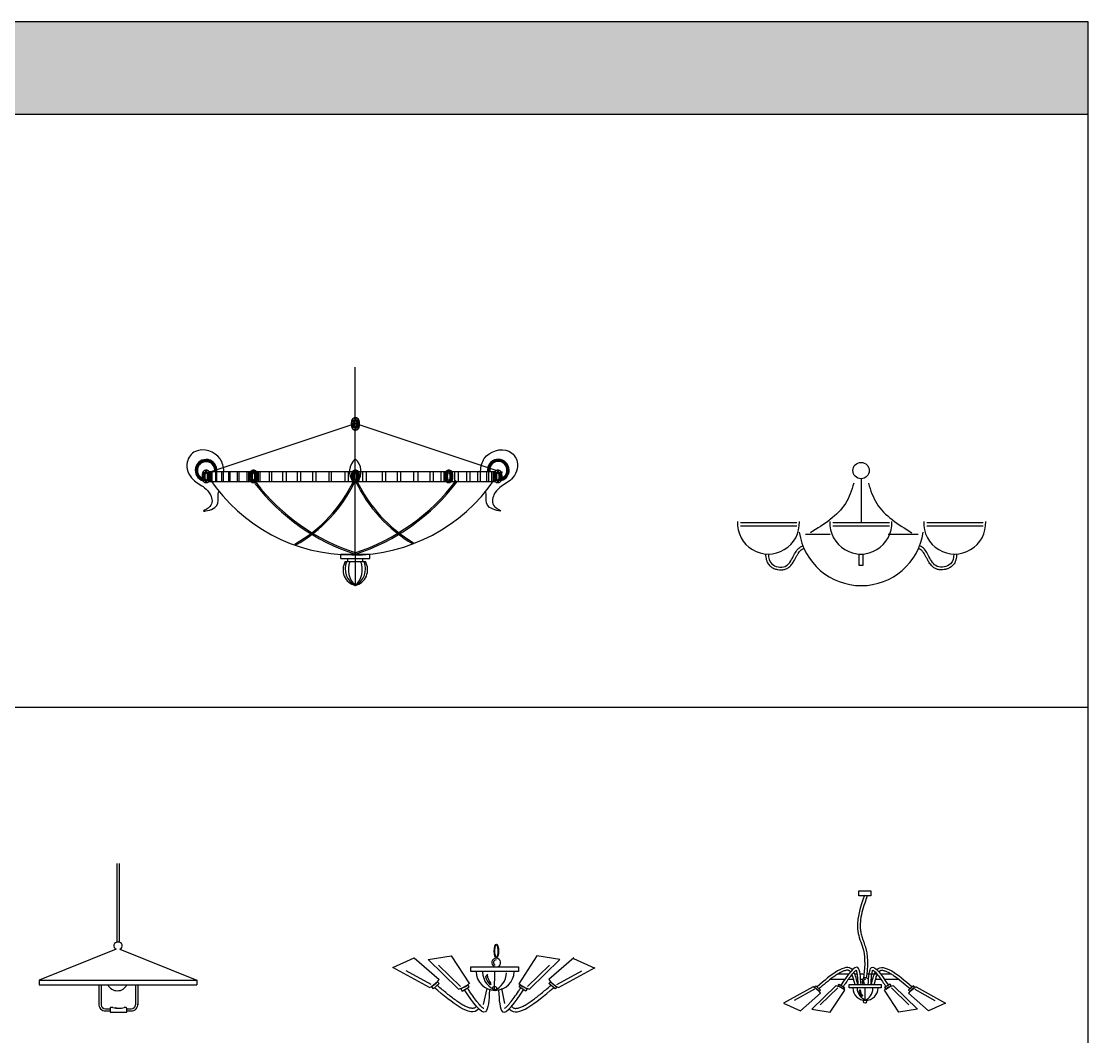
# Model space of a CAD drawing. Header units: millimetres. Extents: x 307 to 13667, y 28485 to 35234.
# Drawn here: x 9819 to 13667, y 31572 to 35234 of the extents above; entities that cross this region are included whole.
import ezdxf

# ---------------------------------------------------------------- set-up
doc = ezdxf.new("R2010")
doc.units = ezdxf.units.MM
doc.layers.add('www.cad-blocks.net', color=7, linetype='Continuous')

# ---------------------------------------------------------------- blocks, each defined once
blk = doc.blocks.new('A$C5BF2733F')
for p, q in [((607.8, 349), (607.8, 787.2)), ((81, 409.2), (607.8, 584.2)), ((1116.3, 415.3), (607.8, 584.2)), ((79.7, 411.3), (1112.2, 411.3)), ((86.9, 375.6), (86.9, 411.3)), ((91.2, 375.6), (91.2, 411.3)), ((104.4, 375.6), (104.4, 411.3)), ((108.5, 375.6), (108.5, 411.3)), ((126.5, 375.6), (126.5, 411.3)), ((131.7, 375.6), (131.7, 411.3)), ((151.4, 375.6), (151.4, 411.3)), ((156.6, 375.6), (156.6, 411.3)), ((183.2, 375.6), (183.2, 411.3)), ((188.6, 375.6), (188.6, 411.3)), ((217.6, 375.6), (217.6, 411.3)), ((223.1, 375.6), (223.1, 411.3)), ((258.7, 375.6), (258.7, 411.3)), ((264.4, 375.6), (264.4, 411.3)), ((297.7, 375.6), (297.7, 411.3)), ((306.8, 375.6), (306.8, 411.3)), ((345.9, 375.6), (345.9, 411.3)), ((358.9, 375.6), (358.9, 411.3)), ((399.3, 375.6), (399.3, 411.3)), ((411, 375.6), (411, 411.3)), ((454, 375.6), (454, 411.3)), ((467, 375.6), (467, 411.3)), ((513.9, 375.6), (513.9, 411.3)), ((521.8, 375.6), (521.8, 411.3)), ((571.3, 375.6), (571.3, 411.3)), ((583, 375.6), (583, 411.3)), ((607.8, 113.1), (607.8, 411.3)), ((635.1, 375.6), (635.1, 411.3)), ((648.1, 375.6), (648.1, 411.3)), ((705.4, 375.6), (705.4, 411.3)), ((718.4, 375.6), (718.4, 411.3)), ((760.1, 375.6), (760.1, 411.3)), ((771.9, 375.6), (771.9, 411.3)), ((818.8, 375.6), (818.8, 411.3)), ((834.4, 375.6), (834.4, 411.3)), ((877.4, 375.6), (877.4, 411.3)), ((890.4, 375.6), (890.4, 411.3)), ((917.7, 375.6), (917.7, 411.3)), ((928.2, 375.6), (928.2, 411.3)), ((967.2, 375.6), (967.2, 411.3)), ((980.3, 375.6), (980.3, 411.3)), ((1010.2, 375.6), (1010.2, 411.3)), ((1022, 375.6), (1022, 411.3)), ((1049.3, 375.6), (1049.3, 411.3)), ((1059.7, 375.6), (1059.7, 411.3)), ((1081.9, 375.6), (1081.9, 411.3)), ((1089.7, 375.6), (1089.7, 411.3)), ((1100.1, 375.6), (1100.1, 411.3)), ((1106.6, 375.6), (1106.6, 411.3)), ((1139.9, 407.4), (1133, 409.7)), ((79.7, 375.6), (1112.2, 375.6)), ((555.1, 113.1), (660.4, 113.1)), ((555.1, 97.1), (555.1, 113.1)), ((555.1, 97.1), (660.4, 97.1)), ((571.3, 86.4), (644.2, 86.4)), ((580.5, 86.4), (580.5, 97.1)), ((607.8, 113.1), (607.8, 0)), ((635.1, 86.4), (635.1, 97.1)), ((660.4, 97.1), (660.4, 113.1))]:
    blk.add_line(p, q)
for centre, radius, start, end in [((69.3, 415.6), 39.2, 352.0885, 254.2688), ((69.3, 415.6), 37.2, 352.0885, 251.8597), ((69.3, 415.6), 36.2, 352.0885, 250.7252), ((69.3, 415.6), 34.2, 352.0885, 248.5141), ((69.3, 415.6), 33.2, 352.0885, 247.4148), ((69.3, 415.6), 31.2, 352.0885, 245.1854), ((648.5, 411.1), 61.4, 131.5994, 217.8165), ((567, 411.1), 61.4, 322.1835, 48.4006), ((1123.7, 416.4), 39.2, 284.4629, 187.9115), ((1123.7, 416.4), 37.2, 286.6437, 187.9115), ((1123.7, 416.4), 36.2, 287.677, 187.9115), ((1123.7, 416.4), 34.2, 289.691, 187.9115), ((1123.7, 416.4), 33.2, 290.6919, 187.9115), ((1123.7, 416.4), 31.2, 292.7162, 187.9115), ((69.3, 415.6), 34.2, 293.6121, 297.1377), ((69.3, 415.6), 33.2, 294.7718, 297.1377), ((69.3, 415.6), 32.2, 295.9441, 297.1377), ((1123.7, 416.4), 35.2, 242.8623, 245.1173), ((1123.7, 416.4), 34.2, 242.8623, 243.9469), ((69.3, 415.6), 39.2, 287.6324, 297.1377), ((69.3, 415.6), 38.2, 288.9018, 297.1377), ((69.3, 415.6), 37.2, 290.1161, 297.1377), ((69.3, 415.6), 36.2, 291.2966, 297.1377), ((69.3, 415.6), 35.2, 292.457, 297.1377), ((597, 729.2), 619, 213.8703, 325.885), ((838.9, 825.7), 749.2, 217.6331, 252.0283), ((838.9, 825.7), 744.2, 217.6331, 252.0283), ((134.6, 600.2), 517.7, 299.4816, 334.5534), ((134.6, 600.2), 522.7, 299.4816, 334.5534), ((376.6, 825.7), 744.2, 287.9717, 323.0732), ((376.6, 825.7), 749.2, 287.9717, 323.0732), ((1080.9, 600.2), 522.7, 205.4466, 239.4608), ((1080.9, 600.2), 517.7, 205.4466, 239.4608), ((1123.7, 416.4), 39.2, 242.8623, 249.8692), ((1123.7, 416.4), 38.2, 242.8623, 248.6448), ((1123.7, 416.4), 37.2, 242.8623, 247.4543), ((1123.7, 416.4), 36.2, 242.8623, 246.2827), ((621.8, 56.8), 58.5, 149.586, 256.1167), ((638.9, 60.5), 68, 157.6124, 242.8002), ((661, 57.8), 78.6, 158.6542, 227.3372), ((576.7, 60.5), 68, 297.1998, 22.3876), ((554.5, 57.8), 78.6, 312.6628, 21.3458), ((593.7, 56.8), 58.5, 283.8833, 30.414)]:
    blk.add_arc(centre, radius, start, end)
for centre, major_axis, ratio in [((599.4, 585.2), (4.76, 0), 0.264664), ((599.4, 579.8), (4.76, 0), 0.264664), ((600, 591.2), (4.71, -0.67), 0.264664), ((601.6, 596), (4.08, -2.45), 0.264664), ((608.2, 583.2), (0, -13.4), 0.298592), ((608.1, 601), (0, -4.65), 0.333584), ((600.1, 574.8), (4.69, 0.78), 0.264664), ((601.1, 569.9), (4.47, 1.63), 0.264664), ((608.1, 564.4), (0, -4.65), 0.333584), ((61.1, 395.5), (4.76, 0), 0.264664), ((61.1, 390.1), (4.76, 0), 0.264664), ((61.7, 401.5), (4.71, -0.67), 0.264664), ((61.8, 385.1), (4.69, 0.78), 0.264664), ((63.3, 406.3), (4.08, -2.45), 0.264664), ((69.8, 393.5), (0, -13.4), 0.298592), ((69.8, 411.3), (0, -4.65), 0.333584), ((231.7, 395.5), (4.76, 0), 0.264664), ((231.7, 390.1), (4.76, 0), 0.264664), ((232.3, 401.5), (4.71, -0.67), 0.264664), ((232.4, 385.1), (4.69, 0.78), 0.264664), ((233.9, 406.3), (4.08, -2.45), 0.264664), ((240.4, 393.5), (0, -13.4), 0.298592), ((240.4, 411.3), (0, -4.65), 0.333584), ((599.4, 395.5), (4.76, 0), 0.264664), ((599.4, 390.1), (4.76, 0), 0.264664), ((600, 401.5), (4.71, -0.67), 0.264664), ((600.1, 385.1), (4.69, 0.78), 0.264664), ((601.6, 406.3), (4.08, -2.45), 0.264664), ((608.2, 393.5), (0, -13.4), 0.298592), ((608.1, 411.3), (0, -4.65), 0.333584), ((936.1, 395.5), (4.76, 0), 0.264664), ((936.1, 390.1), (4.76, 0), 0.264664), ((936.8, 401.5), (4.71, -0.67), 0.264664), ((936.8, 385.1), (4.69, 0.78), 0.264664), ((938.3, 406.3), (4.08, -2.45), 0.264664), ((944.9, 393.5), (0, -13.4), 0.298592), ((944.8, 411.3), (0, -4.65), 0.333584), ((1113.4, 395.5), (4.76, 0), 0.264664), ((1113.4, 390.1), (4.76, 0), 0.264664), ((1114, 401.5), (4.71, -0.67), 0.264664), ((1114, 385.1), (4.69, 0.78), 0.264664), ((1115.6, 406.3), (4.08, -2.45), 0.264664), ((1122.1, 393.5), (0, -13.4), 0.298592), ((1122.1, 411.3), (0, -4.65), 0.333584), ((62.8, 380.2), (4.47, 1.63), 0.264664), ((69.8, 374.7), (0, -4.65), 0.333584), ((233.4, 380.2), (4.47, 1.63), 0.264664), ((240.4, 374.7), (0, -4.65), 0.333584), ((601.1, 380.2), (4.47, 1.63), 0.264664), ((608.1, 374.7), (0, -4.65), 0.333584), ((937.9, 380.2), (4.47, 1.63), 0.264664), ((944.8, 374.7), (0, -4.65), 0.333584), ((1115.1, 380.2), (4.47, 1.63), 0.264664), ((1122.1, 374.7), (0, -4.65), 0.333584)]:
    blk.add_ellipse(centre, major_axis=major_axis, ratio=ratio)
at = {"extrusion": (0, 0, -1)}
for centre, major_axis in [((614.6, 596), (-4.08, -2.45)), ((616.2, 591.2), (-4.71, -0.67)), ((616.8, 585.2), (-4.76, 0)), ((616.8, 579.8), (-4.76, 0)), ((615.1, 569.9), (-4.47, 1.63)), ((616.1, 574.8), (-4.69, 0.78)), ((76.3, 406.3), (-4.08, -2.45)), ((77.8, 385.1), (-4.69, 0.78)), ((77.9, 401.5), (-4.71, -0.67)), ((78.5, 395.5), (-4.76, 0)), ((78.5, 390.1), (-4.76, 0)), ((246.9, 406.3), (-4.08, -2.45)), ((248.4, 385.1), (-4.69, 0.78)), ((248.5, 401.5), (-4.71, -0.67)), ((249.1, 395.5), (-4.76, 0)), ((249.1, 390.1), (-4.76, 0)), ((614.6, 406.3), (-4.08, -2.45)), ((616.1, 385.1), (-4.69, 0.78)), ((616.2, 401.5), (-4.71, -0.67)), ((616.8, 395.5), (-4.76, 0)), ((616.8, 390.1), (-4.76, 0)), ((951.4, 406.3), (-4.08, -2.45)), ((952.9, 401.5), (-4.71, -0.67)), ((952.9, 385.1), (-4.69, 0.78)), ((953.6, 395.5), (-4.76, 0)), ((953.6, 390.1), (-4.76, 0)), ((1128.6, 406.3), (-4.08, -2.45)), ((1130.1, 385.1), (-4.69, 0.78)), ((1130.2, 401.5), (-4.71, -0.67)), ((1130.8, 395.5), (-4.76, 0)), ((1130.8, 390.1), (-4.76, 0)), ((76.8, 380.2), (-4.47, 1.63)), ((247.4, 380.2), (-4.47, 1.63)), ((615.1, 380.2), (-4.47, 1.63)), ((951.8, 380.2), (-4.47, 1.63)), ((1129.1, 380.2), (-4.47, 1.63))]:
    blk.add_ellipse(centre, major_axis=major_axis, ratio=0.264664, dxfattribs=at)
for points, knots in [([(608.2, 559.8), (609.1, 559.8), (609.9, 559.9), (611.6, 560.3), (612.4, 560.6), (613.8, 561.3), (614.4, 561.6), (615.4, 562.4), (615.9, 562.8), (616.7, 563.6), (617.1, 564), (617.9, 565.1), (618.3, 565.7), (619, 566.9), (619.3, 567.5), (619.8, 568.7), (620, 569.2), (620.6, 571), (620.9, 572.1), (621.4, 574.4), (621.6, 575.6), (621.9, 578), (622, 579.3), (622.2, 583.1), (622.2, 585.6), (621.8, 589.5), (621.6, 590.8), (621.2, 593.3), (620.9, 594.6), (620.2, 596.6), (620, 597.3), (619.3, 598.9), (618.9, 599.7), (618, 601.1), (617.6, 601.7), (616.6, 602.9), (616, 603.5), (614.7, 604.5), (614.1, 604.9), (612.7, 605.6), (612, 605.9), (610.2, 606.4), (609.3, 606.6), (607.4, 606.6), (606.4, 606.5), (604.7, 606.1), (603.9, 605.8), (602.4, 605), (601.8, 604.6), (600.7, 603.8), (600.2, 603.4), (599.4, 602.5), (599.1, 602.1), (598.2, 600.9), (597.7, 600.2), (596.9, 598.7), (596.6, 598), (596.1, 596.6), (595.9, 595.9), (595.5, 594.5), (595.3, 593.8), (594.8, 591.5), (594.6, 589.9), (594.2, 586.7), (594.2, 585), (594.2, 581.7), (594.2, 580.1), (594.5, 576.8), (594.7, 575.2), (595.2, 572.7), (595.5, 571.7), (596, 569.9), (596.3, 569.1), (597, 567.6), (597.3, 566.9), (598, 565.6), (598.4, 565), (599.4, 563.9), (599.8, 563.3), (601, 562.3), (601.8, 561.7), (603.2, 560.9), (603.9, 560.6), (605.5, 560.1), (606.3, 559.9), (607.5, 559.8), (607.8, 559.8), (608.2, 559.8)], [0, 0, 0, 0, 0.071705, 0.071705, 0.14341, 0.14341, 0.215115, 0.215115, 0.286821, 0.286821, 0.358526, 0.358526, 0.477324, 0.477324, 0.596123, 0.596123, 0.714921, 0.714921, 0.946015, 0.946015, 1.177109, 1.177109, 1.408203, 1.408203, 1.875923, 1.875923, 2.125054, 2.125054, 2.374185, 2.374185, 2.534035, 2.534035, 2.693885, 2.693885, 2.801843, 2.801843, 2.909802, 2.909802, 2.98541, 2.98541, 3.061018, 3.061018, 3.136626, 3.136626, 3.212234, 3.212234, 3.287842, 3.287842, 3.36345, 3.36345, 3.439058, 3.439058, 3.514666, 3.514666, 3.659315, 3.659315, 3.803963, 3.803963, 3.948612, 3.948612, 4.093261, 4.093261, 4.396831, 4.396831, 4.700401, 4.700401, 5.003971, 5.003971, 5.30754, 5.30754, 5.507561, 5.507561, 5.674858, 5.674858, 5.811246, 5.811246, 5.925532, 5.925532, 6.021614, 6.021614, 6.117695, 6.117695, 6.186813, 6.186813, 6.255931, 6.255931, 6.283185, 6.283185, 6.283185, 6.283185]), ([(133.9, 412.1), (131.4, 428.2), (124.1, 475.9), (37.3, 504.9), (-10.6, 441.2), (13.6, 379), (61.6, 359), (88.8, 326.6), (97, 285.7), (40.3, 262.3), (113.2, 276.6), (113.2, 310), (112.5, 335.1), (116.5, 338.9), (116.5, 338.9)], [0, 0, 0, 0, 47.459809, 140.266315, 188.783748, 254.989577, 306.324759, 339.846493, 381.751883, 409.349994, 451.321505, 489.941616, 511.165292, 511.310432, 511.310432, 511.310432, 511.310432]), ([(1059.1, 412.9), (1061.6, 429), (1068.9, 476.6), (1155.7, 505.7), (1203.6, 442), (1179.5, 379.8), (1131.4, 359.8), (1104.2, 327.4), (1096.1, 286.5), (1152.7, 263.1), (1079.9, 277.3), (1079.8, 310.7), (1080.5, 335.8), (1076.5, 339.7), (1076.5, 339.7)], [0, 0, 0, 0, 47.459809, 140.266315, 188.783748, 254.989577, 306.324759, 339.846493, 381.751883, 409.349994, 451.321505, 489.941616, 511.165292, 511.310432, 511.310432, 511.310432, 511.310432]), ([(69.8, 370.1), (70.7, 370.1), (71.6, 370.2), (73.3, 370.6), (74.1, 370.9), (75.5, 371.6), (76.1, 371.9), (77.1, 372.7), (77.6, 373.1), (78.4, 373.9), (78.7, 374.3), (79.6, 375.4), (80, 376), (80.7, 377.2), (81, 377.8), (81.5, 379), (81.7, 379.5), (82.3, 381.3), (82.6, 382.4), (83.1, 384.7), (83.3, 385.9), (83.6, 388.3), (83.7, 389.6), (83.9, 393.4), (83.8, 395.9), (83.5, 399.8), (83.3, 401.1), (82.8, 403.6), (82.5, 404.9), (81.9, 406.9), (81.6, 407.6), (81, 409.2), (80.6, 410), (79.7, 411.4), (79.3, 412), (78.3, 413.2), (77.7, 413.8), (76.4, 414.8), (75.8, 415.2), (74.4, 415.9), (73.6, 416.2), (71.9, 416.7), (71, 416.9), (69.1, 416.9), (68.1, 416.8), (66.4, 416.4), (65.6, 416.1), (64.1, 415.3), (63.5, 414.9), (62.4, 414.1), (61.9, 413.7), (61.1, 412.8), (60.7, 412.4), (59.8, 411.2), (59.4, 410.5), (58.6, 409), (58.3, 408.3), (57.8, 406.9), (57.5, 406.2), (57.1, 404.8), (57, 404.1), (56.5, 401.8), (56.2, 400.2), (55.9, 397), (55.8, 395.3), (55.8, 392), (55.9, 390.4), (56.2, 387.1), (56.4, 385.5), (56.9, 383), (57.2, 382), (57.7, 380.2), (58, 379.4), (58.6, 377.9), (59, 377.2), (59.7, 375.9), (60.1, 375.3), (61, 374.2), (61.5, 373.6), (62.7, 372.6), (63.4, 372), (64.9, 371.2), (65.6, 370.9), (67.1, 370.4), (68, 370.2), (69.2, 370.1), (69.5, 370.1), (69.8, 370.1)], [0, 0, 0, 0, 0.071705, 0.071705, 0.14341, 0.14341, 0.215115, 0.215115, 0.286821, 0.286821, 0.358526, 0.358526, 0.477324, 0.477324, 0.596123, 0.596123, 0.714921, 0.714921, 0.946015, 0.946015, 1.177109, 1.177109, 1.408203, 1.408203, 1.875923, 1.875923, 2.125054, 2.125054, 2.374185, 2.374185, 2.534035, 2.534035, 2.693885, 2.693885, 2.801843, 2.801843, 2.909802, 2.909802, 2.98541, 2.98541, 3.061018, 3.061018, 3.136626, 3.136626, 3.212234, 3.212234, 3.287842, 3.287842, 3.36345, 3.36345, 3.439058, 3.439058, 3.514666, 3.514666, 3.659315, 3.659315, 3.803963, 3.803963, 3.948612, 3.948612, 4.093261, 4.093261, 4.396831, 4.396831, 4.700401, 4.700401, 5.003971, 5.003971, 5.30754, 5.30754, 5.507561, 5.507561, 5.674858, 5.674858, 5.811246, 5.811246, 5.925532, 5.925532, 6.021614, 6.021614, 6.117695, 6.117695, 6.186813, 6.186813, 6.255931, 6.255931, 6.283185, 6.283185, 6.283185, 6.283185]), ([(240.4, 370.1), (241.3, 370.1), (242.2, 370.2), (243.9, 370.6), (244.6, 370.9), (246, 371.6), (246.6, 371.9), (247.7, 372.7), (248.2, 373.1), (249, 373.9), (249.3, 374.3), (250.2, 375.4), (250.6, 376), (251.3, 377.2), (251.6, 377.8), (252.1, 379), (252.3, 379.5), (252.9, 381.3), (253.2, 382.4), (253.7, 384.7), (253.9, 385.9), (254.2, 388.3), (254.3, 389.6), (254.5, 393.4), (254.4, 395.9), (254.1, 399.8), (253.9, 401.1), (253.4, 403.6), (253.1, 404.9), (252.5, 406.9), (252.2, 407.6), (251.5, 409.2), (251.2, 410), (250.3, 411.4), (249.9, 412), (248.9, 413.2), (248.3, 413.8), (247, 414.8), (246.4, 415.2), (245, 415.9), (244.2, 416.2), (242.5, 416.7), (241.5, 416.9), (239.7, 416.9), (238.7, 416.8), (236.9, 416.4), (236.1, 416.1), (234.7, 415.3), (234.1, 414.9), (233, 414.1), (232.5, 413.7), (231.7, 412.8), (231.3, 412.4), (230.4, 411.2), (230, 410.5), (229.2, 409), (228.9, 408.3), (228.3, 406.9), (228.1, 406.2), (227.7, 404.8), (227.5, 404.1), (227.1, 401.8), (226.8, 400.2), (226.5, 397), (226.4, 395.3), (226.4, 392), (226.5, 390.4), (226.8, 387.1), (227, 385.5), (227.5, 383), (227.8, 382), (228.3, 380.2), (228.6, 379.4), (229.2, 377.9), (229.6, 377.2), (230.3, 375.9), (230.7, 375.3), (231.6, 374.2), (232.1, 373.6), (233.3, 372.6), (234, 372), (235.5, 371.2), (236.2, 370.9), (237.7, 370.4), (238.5, 370.2), (239.7, 370.1), (240.1, 370.1), (240.4, 370.1)], [0, 0, 0, 0, 0.071705, 0.071705, 0.14341, 0.14341, 0.215115, 0.215115, 0.286821, 0.286821, 0.358526, 0.358526, 0.477324, 0.477324, 0.596123, 0.596123, 0.714921, 0.714921, 0.946015, 0.946015, 1.177109, 1.177109, 1.408203, 1.408203, 1.875923, 1.875923, 2.125054, 2.125054, 2.374185, 2.374185, 2.534035, 2.534035, 2.693885, 2.693885, 2.801843, 2.801843, 2.909802, 2.909802, 2.98541, 2.98541, 3.061018, 3.061018, 3.136626, 3.136626, 3.212234, 3.212234, 3.287842, 3.287842, 3.36345, 3.36345, 3.439058, 3.439058, 3.514666, 3.514666, 3.659315, 3.659315, 3.803963, 3.803963, 3.948612, 3.948612, 4.093261, 4.093261, 4.396831, 4.396831, 4.700401, 4.700401, 5.003971, 5.003971, 5.30754, 5.30754, 5.507561, 5.507561, 5.674858, 5.674858, 5.811246, 5.811246, 5.925532, 5.925532, 6.021614, 6.021614, 6.117695, 6.117695, 6.186813, 6.186813, 6.255931, 6.255931, 6.283185, 6.283185, 6.283185, 6.283185]), ([(608.2, 370.1), (609.1, 370.1), (609.9, 370.2), (611.6, 370.6), (612.4, 370.9), (613.8, 371.6), (614.4, 371.9), (615.4, 372.7), (615.9, 373.1), (616.7, 373.9), (617.1, 374.3), (617.9, 375.4), (618.3, 376), (619, 377.2), (619.3, 377.8), (619.8, 379), (620, 379.5), (620.6, 381.3), (620.9, 382.4), (621.4, 384.7), (621.6, 385.9), (621.9, 388.3), (622, 389.6), (622.2, 393.4), (622.2, 395.9), (621.8, 399.8), (621.6, 401.1), (621.2, 403.6), (620.9, 404.9), (620.2, 406.9), (620, 407.6), (619.3, 409.2), (618.9, 410), (618, 411.4), (617.6, 412), (616.6, 413.2), (616, 413.8), (614.7, 414.8), (614.1, 415.2), (612.7, 415.9), (612, 416.2), (610.2, 416.7), (609.3, 416.9), (607.4, 416.9), (606.4, 416.8), (604.7, 416.4), (603.9, 416.1), (602.4, 415.3), (601.8, 414.9), (600.7, 414.1), (600.2, 413.7), (599.4, 412.8), (599.1, 412.4), (598.2, 411.2), (597.7, 410.5), (596.9, 409), (596.6, 408.3), (596.1, 406.9), (595.9, 406.2), (595.5, 404.8), (595.3, 404.1), (594.8, 401.8), (594.6, 400.2), (594.2, 397), (594.2, 395.3), (594.2, 392), (594.2, 390.4), (594.5, 387.1), (594.7, 385.5), (595.2, 383), (595.5, 382), (596, 380.2), (596.3, 379.4), (597, 377.9), (597.3, 377.2), (598, 375.9), (598.4, 375.3), (599.4, 374.2), (599.8, 373.6), (601, 372.6), (601.8, 372), (603.2, 371.2), (603.9, 370.9), (605.5, 370.4), (606.3, 370.2), (607.5, 370.1), (607.8, 370.1), (608.2, 370.1)], [0, 0, 0, 0, 0.071705, 0.071705, 0.14341, 0.14341, 0.215115, 0.215115, 0.286821, 0.286821, 0.358526, 0.358526, 0.477324, 0.477324, 0.596123, 0.596123, 0.714921, 0.714921, 0.946015, 0.946015, 1.177109, 1.177109, 1.408203, 1.408203, 1.875923, 1.875923, 2.125054, 2.125054, 2.374185, 2.374185, 2.534035, 2.534035, 2.693885, 2.693885, 2.801843, 2.801843, 2.909802, 2.909802, 2.98541, 2.98541, 3.061018, 3.061018, 3.136626, 3.136626, 3.212234, 3.212234, 3.287842, 3.287842, 3.36345, 3.36345, 3.439058, 3.439058, 3.514666, 3.514666, 3.659315, 3.659315, 3.803963, 3.803963, 3.948612, 3.948612, 4.093261, 4.093261, 4.396831, 4.396831, 4.700401, 4.700401, 5.003971, 5.003971, 5.30754, 5.30754, 5.507561, 5.507561, 5.674858, 5.674858, 5.811246, 5.811246, 5.925532, 5.925532, 6.021614, 6.021614, 6.117695, 6.117695, 6.186813, 6.186813, 6.255931, 6.255931, 6.283185, 6.283185, 6.283185, 6.283185]), ([(944.9, 370.1), (945.8, 370.1), (946.7, 370.2), (948.3, 370.6), (949.1, 370.9), (950.5, 371.6), (951.1, 371.9), (952.2, 372.7), (952.6, 373.1), (953.4, 373.9), (953.8, 374.3), (954.6, 375.4), (955, 376), (955.7, 377.2), (956, 377.8), (956.5, 379), (956.8, 379.5), (957.3, 381.3), (957.6, 382.4), (958.1, 384.7), (958.3, 385.9), (958.6, 388.3), (958.8, 389.6), (958.9, 393.4), (958.9, 395.9), (958.5, 399.8), (958.3, 401.1), (957.9, 403.6), (957.6, 404.9), (957, 406.9), (956.7, 407.6), (956, 409.2), (955.6, 410), (954.8, 411.4), (954.4, 412), (953.4, 413.2), (952.8, 413.8), (951.5, 414.8), (950.9, 415.2), (949.5, 415.9), (948.7, 416.2), (946.9, 416.7), (946, 416.9), (944.1, 416.9), (943.2, 416.8), (941.4, 416.4), (940.6, 416.1), (939.2, 415.3), (938.5, 414.9), (937.4, 414.1), (937, 413.7), (936.1, 412.8), (935.8, 412.4), (934.9, 411.2), (934.4, 410.5), (933.7, 409), (933.4, 408.3), (932.8, 406.9), (932.6, 406.2), (932.2, 404.8), (932, 404.1), (931.5, 401.8), (931.3, 400.2), (931, 397), (930.9, 395.3), (930.9, 392), (930.9, 390.4), (931.2, 387.1), (931.5, 385.5), (932, 383), (932.2, 382), (932.8, 380.2), (933.1, 379.4), (933.7, 377.9), (934, 377.2), (934.8, 375.9), (935.2, 375.3), (936.1, 374.2), (936.6, 373.6), (937.8, 372.6), (938.5, 372), (940, 371.2), (940.7, 370.9), (942.2, 370.4), (943, 370.2), (944.2, 370.1), (944.5, 370.1), (944.9, 370.1)], [0, 0, 0, 0, 0.071705, 0.071705, 0.14341, 0.14341, 0.215115, 0.215115, 0.286821, 0.286821, 0.358526, 0.358526, 0.477324, 0.477324, 0.596123, 0.596123, 0.714921, 0.714921, 0.946015, 0.946015, 1.177109, 1.177109, 1.408203, 1.408203, 1.875923, 1.875923, 2.125054, 2.125054, 2.374185, 2.374185, 2.534035, 2.534035, 2.693885, 2.693885, 2.801843, 2.801843, 2.909802, 2.909802, 2.98541, 2.98541, 3.061018, 3.061018, 3.136626, 3.136626, 3.212234, 3.212234, 3.287842, 3.287842, 3.36345, 3.36345, 3.439058, 3.439058, 3.514666, 3.514666, 3.659315, 3.659315, 3.803963, 3.803963, 3.948612, 3.948612, 4.093261, 4.093261, 4.396831, 4.396831, 4.700401, 4.700401, 5.003971, 5.003971, 5.30754, 5.30754, 5.507561, 5.507561, 5.674858, 5.674858, 5.811246, 5.811246, 5.925532, 5.925532, 6.021614, 6.021614, 6.117695, 6.117695, 6.186813, 6.186813, 6.255931, 6.255931, 6.283185, 6.283185, 6.283185, 6.283185]), ([(1122.1, 370.1), (1123, 370.1), (1123.9, 370.2), (1125.6, 370.6), (1126.3, 370.9), (1127.7, 371.6), (1128.3, 371.9), (1129.4, 372.7), (1129.9, 373.1), (1130.7, 373.9), (1131, 374.3), (1131.8, 375.4), (1132.3, 376), (1133, 377.2), (1133.2, 377.8), (1133.8, 379), (1134, 379.5), (1134.6, 381.3), (1134.9, 382.4), (1135.4, 384.7), (1135.6, 385.9), (1135.9, 388.3), (1136, 389.6), (1136.2, 393.4), (1136.1, 395.9), (1135.7, 399.8), (1135.6, 401.1), (1135.1, 403.6), (1134.8, 404.9), (1134.2, 406.9), (1133.9, 407.6), (1133.2, 409.2), (1132.8, 410), (1132, 411.4), (1131.6, 412), (1130.6, 413.2), (1130, 413.8), (1128.7, 414.8), (1128.1, 415.2), (1126.7, 415.9), (1125.9, 416.2), (1124.2, 416.7), (1123.2, 416.9), (1121.3, 416.9), (1120.4, 416.8), (1118.6, 416.4), (1117.8, 416.1), (1116.4, 415.3), (1115.7, 414.9), (1114.6, 414.1), (1114.2, 413.7), (1113.4, 412.8), (1113, 412.4), (1112.1, 411.2), (1111.7, 410.5), (1110.9, 409), (1110.6, 408.3), (1110, 406.9), (1109.8, 406.2), (1109.4, 404.8), (1109.2, 404.1), (1108.7, 401.8), (1108.5, 400.2), (1108.2, 397), (1108.1, 395.3), (1108.1, 392), (1108.2, 390.4), (1108.5, 387.1), (1108.7, 385.5), (1109.2, 383), (1109.4, 382), (1110, 380.2), (1110.3, 379.4), (1110.9, 377.9), (1111.2, 377.2), (1112, 375.9), (1112.4, 375.3), (1113.3, 374.2), (1113.8, 373.6), (1115, 372.6), (1115.7, 372), (1117.2, 371.2), (1117.9, 370.9), (1119.4, 370.4), (1120.2, 370.2), (1121.4, 370.1), (1121.8, 370.1), (1122.1, 370.1)], [0, 0, 0, 0, 0.071705, 0.071705, 0.14341, 0.14341, 0.215115, 0.215115, 0.286821, 0.286821, 0.358526, 0.358526, 0.477324, 0.477324, 0.596123, 0.596123, 0.714921, 0.714921, 0.946015, 0.946015, 1.177109, 1.177109, 1.408203, 1.408203, 1.875923, 1.875923, 2.125054, 2.125054, 2.374185, 2.374185, 2.534035, 2.534035, 2.693885, 2.693885, 2.801843, 2.801843, 2.909802, 2.909802, 2.98541, 2.98541, 3.061018, 3.061018, 3.136626, 3.136626, 3.212234, 3.212234, 3.287842, 3.287842, 3.36345, 3.36345, 3.439058, 3.439058, 3.514666, 3.514666, 3.659315, 3.659315, 3.803963, 3.803963, 3.948612, 3.948612, 4.093261, 4.093261, 4.396831, 4.396831, 4.700401, 4.700401, 5.003971, 5.003971, 5.30754, 5.30754, 5.507561, 5.507561, 5.674858, 5.674858, 5.811246, 5.811246, 5.925532, 5.925532, 6.021614, 6.021614, 6.117695, 6.117695, 6.186813, 6.186813, 6.255931, 6.255931, 6.283185, 6.283185, 6.283185, 6.283185])]:
    blk.add_open_spline(points, degree=3, knots=knots)
blk = doc.blocks.new('A$C43187A41')
for p, q in [((446.4, 385.3), (446.4, 227)), ((11, 227), (214.8, 227)), ((11, 215), (214.8, 215)), ((344.5, 227), (548.3, 227)), ((344.5, 215), (548.3, 215)), ((683.2, 227), (887, 227)), ((683.2, 215), (887, 215)), ((245.2, 185.4), (334.5, 185.4)), ((543.6, 185.4), (652.7, 185.4)), ((439.2, 72.3), (439.2, 113.7)), ((439.2, 113.7), (452.1, 113.7)), ((452.1, 113.7), (452.1, 72.3)), ((452.1, 72.3), (439.2, 72.3))]:
    blk.add_line(p, q)
blk.add_circle((446.4, 414.8), 29.5)
for centre, radius, start, end in [((111.9, 225.7), 112, 177.4395, 2.5605), ((447, 225.9), 226.2, 188.4155, 351.5845), ((445.4, 225.7), 112, 177.4395, 2.5605), ((784.1, 225.7), 112, 177.4395, 2.5605)]:
    blk.add_arc(centre, radius, start, end)
for points, knots in [([(420.1, 368.7), (412.4, 342.9), (385, 265.7), (312.6, 220.8), (263.6, 190.4)], [24.11571, 24.11571, 24.11571, 24.11571, 103.13501, 267.971683, 267.971683, 267.971683, 267.971683]), ([(472.7, 368.7), (480.5, 342.9), (507.8, 265.7), (580.3, 220.8), (629.3, 190.4)], [24.11571, 24.11571, 24.11571, 24.11571, 103.13501, 267.971683, 267.971683, 267.971683, 267.971683]), ([(101.7, 114.1), (101.8, 112.1), (101.9, 110.1), (102.3, 104.4), (102.7, 100.7), (104.2, 93.4), (105.3, 89.8), (107.8, 83.7), (109.1, 81.2), (112.2, 76.4), (114, 74.1), (117, 71.1), (117.9, 70.3), (119.8, 68.7), (120.8, 67.9), (123.8, 65.7), (125.9, 64.4), (130.4, 62.1), (132.7, 61.1), (138.8, 58.9), (142.6, 57.9), (150.5, 56.6), (154.5, 56.3), (162.4, 56.5), (166.4, 57), (172, 58.5), (173.8, 59.1), (177.4, 60.6), (179.3, 61.5), (182.7, 63.5), (184.4, 64.7), (188.3, 67.7), (190.5, 69.8), (194.4, 74.1), (196.2, 76.4), (199.6, 81), (201.1, 83.4), (204.7, 89.3), (206.6, 92.9), (210.3, 99.7), (212, 103.1), (215.5, 109.5), (217.2, 112.5), (220.8, 118.1), (222.6, 120.7), (225.9, 124.6), (227.3, 126.1), (229.6, 128), (230.3, 128.6), (231.4, 129.4), (231.8, 129.7), (232.6, 130.2), (233, 130.5), (234.3, 131.3), (235.2, 131.8), (237.4, 132.9), (238.8, 133.5), (240.2, 134.1)], [20.497581, 20.497581, 20.497581, 20.497581, 25.663362, 25.663362, 35.293452, 35.293452, 44.923542, 44.923542, 51.988453, 51.988453, 59.053364, 59.053364, 62.007318, 62.007318, 64.961273, 64.961273, 70.869183, 70.869183, 76.777092, 76.777092, 86.045856, 86.045856, 95.314619, 95.314619, 104.583383, 104.583383, 108.90401, 108.90401, 113.710069, 113.710069, 118.516129, 118.516129, 125.930992, 125.930992, 133.345855, 133.345855, 140.760718, 140.760718, 151.456018, 151.456018, 162.151319, 162.151319, 172.846619, 172.846619, 183.54192, 183.54192, 191.728039, 191.728039, 195.401917, 195.401917, 197.396022, 197.396022, 199.390128, 199.390128, 203.378338, 203.378338, 208.743484, 208.743484, 208.743484, 208.743484]), ([(111.7, 113.7), (112.2, 99.4), (118.3, 70.9), (177.7, 59), (200.7, 103.3), (217, 133.8), (232.4, 141.7), (236.4, 143.3)], [21.158685, 21.158685, 21.158685, 21.158685, 60.578638, 108.994101, 155.414197, 195.83036, 208.667984, 208.667984, 208.667984, 208.667984]), ([(791.1, 114.1), (791.1, 112.1), (791, 110.1), (790.6, 104.4), (790.1, 100.7), (788.6, 93.4), (787.6, 89.8), (785, 83.7), (783.8, 81.2), (780.7, 76.4), (778.8, 74.1), (775.9, 71.1), (775, 70.3), (773.1, 68.7), (772.1, 67.9), (769.1, 65.7), (766.9, 64.4), (762.5, 62.1), (760.2, 61.1), (754.1, 58.9), (750.2, 57.9), (742.4, 56.6), (738.4, 56.3), (730.4, 56.5), (726.5, 57), (720.8, 58.5), (719.1, 59.1), (715.4, 60.6), (713.6, 61.5), (710.1, 63.5), (708.5, 64.7), (704.5, 67.7), (702.4, 69.8), (698.4, 74.1), (696.6, 76.4), (693.3, 81), (691.7, 83.4), (688.2, 89.3), (686.3, 92.9), (682.6, 99.7), (680.8, 103.1), (677.4, 109.5), (675.6, 112.5), (672.1, 118.1), (670.3, 120.7), (667, 124.6), (665.5, 126.1), (663.3, 128), (662.6, 128.6), (661.5, 129.4), (661.1, 129.7), (660.3, 130.2), (659.9, 130.5), (658.6, 131.3), (657.7, 131.8), (655.7, 132.8), (654.7, 133.2), (653.6, 133.7)], [20.497581, 20.497581, 20.497581, 20.497581, 25.663362, 25.663362, 35.293452, 35.293452, 44.923542, 44.923542, 51.988453, 51.988453, 59.053364, 59.053364, 62.007318, 62.007318, 64.961273, 64.961273, 70.869183, 70.869183, 76.777092, 76.777092, 86.045856, 86.045856, 95.314619, 95.314619, 104.583383, 104.583383, 108.90401, 108.90401, 113.710069, 113.710069, 118.516129, 118.516129, 125.930992, 125.930992, 133.345855, 133.345855, 140.760718, 140.760718, 151.456018, 151.456018, 162.151319, 162.151319, 172.846619, 172.846619, 183.54192, 183.54192, 191.728039, 191.728039, 195.401917, 195.401917, 197.396022, 197.396022, 199.390128, 199.390128, 203.378338, 203.378338, 207.484432, 207.484432, 207.484432, 207.484432]), ([(781.1, 113.7), (780.7, 99.4), (774.6, 70.9), (715.2, 59), (692.1, 103.3), (676, 133.5), (661.1, 141.4), (657.5, 142.9)], [21.158685, 21.158685, 21.158685, 21.158685, 60.578638, 108.994101, 155.414197, 195.83036, 207.559524, 207.559524, 207.559524, 207.559524])]:
    blk.add_open_spline(points, degree=3, knots=knots)
blk = doc.blocks.new('A$C05F45C34')
for p, q in [((281.4, 251.7), (281.4, 536.6)), ((289.3, 251.7), (289.3, 536.6)), ((278, 227.9), (0, 115.4)), ((291.3, 227.9), (569.3, 115.4)), ((0, 115.4), (0, 98.9)), ((0, 115.4), (569.3, 115.4)), ((569.3, 115.4), (569.3, 98.9)), ((0, 98.9), (569.3, 98.9)), ((215.5, 98.8), (215.5, 26.6)), ((223.7, 98.8), (223.7, 26.6)), ((347.8, 98.8), (347.8, 26.6)), ((355.9, 98.8), (355.9, 26.6)), ((239.2, 12.8), (255.7, 12.8)), ((239.2, 4.6), (255.7, 4.6)), ((255.7, 13.1), (255.7, 0)), ((265.9, 16.7), (259.5, 16.7)), ((272.7, 15.4), (275.7, 16.7)), ((275.7, 16.7), (282.1, 14.5)), ((313.5, 16.7), (307, 16.7)), ((315.8, 0), (315.8, 13.1)), ((315.8, 12.8), (332, 12.8)), ((315.8, 4.6), (332.3, 4.6)), ((255.7, 0), (315.8, 0))]:
    blk.add_line(p, q)
for centre, radius, start, end in [((282.2, 240), 12.7, 79.1318, 250.9999), ((287, 240), 12.7, 289.0001, 100.8682), ((282.3, 115.8), 38.4, 206.4788, 333.5212), ((239.2, 28.3), 23.7, 175.8018, 270), ((239.2, 28.3), 15.6, 186.3984, 270), ((258.7, 13.7), 3.07, 76.4652, 192.273), ((286.4, 106.1), 91.7, 257.0402, 282.9598), ((312.7, 13.7), 3.07, 347.727, 103.5348), ((332.3, 28.3), 23.7, 270, 4.1982), ((332.3, 28.3), 15.6, 270, 353.6016)]:
    blk.add_arc(centre, radius, start, end)
blk = doc.blocks.new('A$C4B8B7BAF')
for p, q in [((0, 161.9), (76.6, 196.7)), ((76.6, 196.7), (166.6, 117.6)), ((126.9, 189.7), (210, 203)), ((210, 203), (276, 102.9)), ((519.7, 203), (453.8, 102.9)), ((602.8, 189.7), (519.7, 203)), ((653.1, 196.7), (563.1, 117.6)), ((132.4, 88.8), (0, 161.9)), ((235.4, 84.2), (126.9, 189.7)), ((244.1, 93.1), (165.1, 170.1)), ((281.5, 146.6), (281.5, 163.8)), ((281.5, 163.8), (453.2, 163.8)), ((453.2, 163.8), (453.2, 146.6)), ((485.7, 93.1), (564.7, 170.1)), ((494.4, 84.2), (602.8, 189.7)), ((597.3, 88.8), (729.7, 161.9)), ((729.7, 157.2), (653.1, 192)), ((138.5, 99.7), (47.6, 149.9)), ((453.2, 146.6), (281.5, 146.6)), ((340.9, 137.1), (334.5, 127.7)), ((366.8, 78.9), (367.5, 146.6)), ((591.3, 99.7), (682.1, 149.9)), ((160.7, 109.9), (138.8, 91.1)), ((138.8, 91.1), (144.7, 84.3)), ((144.7, 84.3), (166.5, 103.1)), ((166.5, 103.1), (160.7, 109.9)), ((269.9, 99.3), (245.5, 84.1)), ((245.5, 84.1), (250.2, 76.4)), ((250.2, 76.4), (274.7, 91.6)), ((274.7, 91.6), (269.9, 99.3)), ((326.8, 27.6), (340.5, 85.8)), ((353.5, 102.5), (351.1, 99.3)), ((392, 85.8), (402.2, 31)), ((455.1, 91.6), (459.8, 99.3)), ((479.5, 76.4), (455.1, 91.6)), ((459.8, 99.3), (484.3, 84.1)), ((484.3, 84.1), (479.5, 76.4)), ((563.2, 103.1), (569.1, 109.9)), ((585.1, 84.3), (563.2, 103.1)), ((569.1, 109.9), (590.9, 91.1)), ((590.9, 91.1), (585.1, 84.3))]:
    blk.add_line(p, q)
blk.add_circle((366.7, 86.5), 7.19)
for centre, radius, start, end in [((372.7, 178.8), 16, 290.413, 244.1263), ((372.7, 178.8), 9.74, 91.7891, 244.1263), ((96.3, 166.5), 85.7, 294.9455, 325.189), ((368.8, 147.6), 68.8, 180.8214, 359.1786), ((392.6, 145.5), 68.8, 180.8214, 254.8248), ((388.2, 140.8), 55.7, 192.0215, 228.1749), ((402.1, 142.4), 62.4, 186.3015, 218.7876), ((340.7, 143.3), 68.8, 290.6541, 359.1786), ((633.5, 166.5), 85.7, 214.811, 245.0545), ((219.6, 168), 85.7, 280.4619, 310.7054), ((510.1, 168), 85.7, 229.2946, 259.5381)]:
    blk.add_arc(centre, radius, start, end)
blk.add_ellipse((373.3, 220.4), major_axis=(0, -25.6), ratio=0.305563)
for points, knots in [([(373.4, 197.1), (373.4, 197.1), (373.4, 197.1), (373.5, 197.2), (373.6, 197.2), (373.8, 197.4), (374, 197.5), (374.3, 197.9), (374.5, 198.2), (375.2, 199.2), (375.6, 200.1), (376.5, 202.3), (376.9, 203.7), (377.6, 206.6), (377.9, 208.3), (378.6, 212.9), (378.8, 216), (378.9, 222.4), (378.7, 225.6), (378.1, 231.6), (377.6, 234.3), (376.6, 238.1), (376.1, 239.3), (375.3, 241.2), (374.9, 241.9), (374.3, 242.8), (374.1, 243.1), (373.7, 243.4), (373.6, 243.5), (373.4, 243.6), (373.3, 243.6), (373.3, 243.6), (373.3, 243.6), (373.2, 243.6), (373.2, 243.6), (372.9, 243.4), (372.8, 243.2), (372.4, 242.8), (372.2, 242.6), (371.5, 241.6), (371.1, 240.6), (370.2, 238.4), (369.8, 237.1), (369.1, 234.2), (368.8, 232.5), (368.2, 228), (367.9, 224.8), (367.8, 218.5), (368, 215.3), (368.6, 209.3), (369.1, 206.5), (370.1, 202.7), (370.5, 201.5), (371.4, 199.6), (371.7, 198.9), (372.4, 197.9), (372.6, 197.7), (373, 197.3), (373.1, 197.2), (373.3, 197.1), (373.3, 197.1), (373.4, 197.1), (373.4, 197.1), (373.4, 197.1)], [0, 0, 0, 0, 0.110137, 0.110137, 0.220275, 0.220275, 0.330412, 0.330412, 0.44055, 0.44055, 0.673589, 0.673589, 0.906629, 0.906629, 1.139668, 1.139668, 1.523601, 1.523601, 1.907534, 1.907534, 2.291468, 2.291468, 2.531111, 2.531111, 2.722939, 2.722939, 2.871816, 2.871816, 2.990211, 2.990211, 3.108606, 3.108606, 3.227001, 3.227001, 3.345396, 3.345396, 3.463791, 3.463791, 3.582186, 3.582186, 3.813732, 3.813732, 4.045277, 4.045277, 4.276822, 4.276822, 4.660371, 4.660371, 5.043919, 5.043919, 5.427467, 5.427467, 5.668986, 5.668986, 5.861563, 5.861563, 6.011088, 6.011088, 6.129896, 6.129896, 6.248705, 6.248705, 6.283185, 6.283185, 6.283185, 6.283185]), ([(309.9, 11.7), (309.6, 11.4), (279.8, -21.3), (214.9, 33.7), (150.6, 88.1)], [56.953683, 56.953683, 56.953683, 56.953683, 58.313701, 199.46409, 199.46409, 199.46409, 199.46409]), ([(301.4, 21), (301.3, 20.9), (301.3, 20.9), (300.3, 19.6), (299.3, 18.6), (297.4, 17), (296.4, 16.4), (294.4, 15.3), (293.3, 14.9), (291, 14.3), (289.7, 14.1), (286.8, 13.9), (285.3, 14), (281.9, 14.3), (280, 14.6), (276, 15.6), (273.9, 16.2), (267.8, 18.3), (263.7, 20.2), (254.9, 24.6), (250.2, 27.2), (240.5, 33.2), (235.5, 36.6), (220.2, 47.3), (209.6, 55.4), (187.9, 73), (176.7, 82.4), (163.2, 93.8), (160.9, 95.7), (158.6, 97.6)], [54.882756, 54.882756, 54.882756, 54.882756, 55.08402, 55.08402, 62.463637, 62.463637, 69.843254, 69.843254, 77.222871, 77.222871, 84.602488, 84.602488, 91.982104, 91.982104, 99.361721, 99.361721, 106.741338, 106.741338, 119.47286, 119.47286, 132.204381, 132.204381, 144.935903, 144.935903, 169.710067, 169.710067, 194.484232, 194.484232, 199.46409, 199.46409, 199.46409, 199.46409]), ([(348.7, 79.1), (346.5, 44.4), (341.2, -39.9), (289.6, 34), (258.4, 80.4)], [0, 0, 0, 0, 62.974054, 152.772385, 152.772385, 152.772385, 152.772385]), ([(327.5, 13.3), (327.2, 13.5), (326.9, 13.7), (326, 14.2), (325.4, 14.7), (323.1, 16.4), (321.3, 18), (317.4, 21.8), (315.3, 24), (310.9, 29), (308.5, 31.8), (301.6, 40.4), (296.9, 46.8), (287, 60.6), (281.8, 68.1), (274, 79.6), (271.4, 83.5), (268.7, 87.5)], [84.798945, 84.798945, 84.798945, 84.798945, 86.656674, 86.656674, 90.372132, 90.372132, 98.506521, 98.506521, 106.64091, 106.64091, 114.7753, 114.7753, 129.969327, 129.969327, 145.163354, 145.163354, 152.857121, 152.857121, 152.857121, 152.857121]), ([(381.1, 79.1), (383.3, 44.4), (388.6, -39.9), (440.2, 34), (471.3, 80.4)], [0, 0, 0, 0, 62.974054, 152.772385, 152.772385, 152.772385, 152.772385]), ([(402.3, 13.3), (402.5, 13.5), (402.8, 13.7), (403.7, 14.2), (404.4, 14.7), (406.6, 16.4), (408.4, 18), (412.3, 21.8), (414.4, 24), (418.9, 29), (421.2, 31.8), (428.1, 40.4), (432.9, 46.8), (442.8, 60.6), (447.9, 68.1), (455.7, 79.6), (458.4, 83.5), (461.1, 87.5)], [84.798945, 84.798945, 84.798945, 84.798945, 86.656674, 86.656674, 90.372132, 90.372132, 98.506521, 98.506521, 106.64091, 106.64091, 114.7753, 114.7753, 129.969327, 129.969327, 145.163354, 145.163354, 152.857121, 152.857121, 152.857121, 152.857121]), ([(419.9, 11.7), (420.1, 11.4), (449.9, -21.3), (514.9, 33.7), (579.2, 88.1)], [56.953683, 56.953683, 56.953683, 56.953683, 58.313701, 199.46409, 199.46409, 199.46409, 199.46409]), ([(428.4, 21), (428.4, 20.9), (428.4, 20.9), (429.5, 19.6), (430.4, 18.6), (432.4, 17), (433.4, 16.4), (435.4, 15.3), (436.5, 14.9), (438.8, 14.3), (440.1, 14.1), (442.9, 13.9), (444.5, 14), (447.9, 14.3), (449.8, 14.6), (453.7, 15.6), (455.8, 16.2), (461.9, 18.3), (466.1, 20.2), (474.9, 24.6), (479.6, 27.2), (489.2, 33.2), (494.3, 36.6), (509.5, 47.3), (520.1, 55.4), (541.9, 73), (553, 82.4), (566.6, 93.8), (568.8, 95.7), (571.1, 97.6)], [54.882756, 54.882756, 54.882756, 54.882756, 55.08402, 55.08402, 62.463637, 62.463637, 69.843254, 69.843254, 77.222871, 77.222871, 84.602488, 84.602488, 91.982104, 91.982104, 99.361721, 99.361721, 106.741338, 106.741338, 119.47286, 119.47286, 132.204381, 132.204381, 144.935903, 144.935903, 169.710067, 169.710067, 194.484232, 194.484232, 199.46409, 199.46409, 199.46409, 199.46409])]:
    blk.add_open_spline(points, degree=3, knots=knots)
for points in [[(263.7, 115.9), (263.6, 116), (263.6, 116), (263.6, 116)], [(253.4, 87.8), (253.3, 87.9), (253.3, 88), (253.2, 88.1)], [(476.4, 87.8), (476.4, 87.9), (476.5, 88), (476.5, 88.1)]]:
    blk.add_open_spline(points, degree=3)
blk = doc.blocks.new('A$C44E42787')
for p, q in [((271.4, 437.5), (314.7, 437.5)), ((271.4, 420.3), (271.4, 437.5)), ((314.7, 437.5), (314.7, 420.3)), ((314.7, 420.3), (271.4, 420.3)), ((220, 117.5), (167.2, 117.5)), ((234.6, 137.5), (195.1, 137.5)), ((252.8, 117.5), (232.3, 117.5)), ((247.4, 137.5), (246, 137.5)), ((265.7, 137.5), (256.9, 137.5)), ((267.8, 117.5), (263.1, 117.5)), ((289.8, 137.5), (275.8, 137.5)), ((284.5, 117.5), (277.9, 117.5)), ((308.4, 137.5), (299.8, 137.5)), ((338.1, 137.5), (299.8, 137.5)), ((321, 117.5), (316, 117.5)), ((327.3, 137.5), (318.2, 137.5)), ((351.9, 117.5), (331.4, 117.5)), ((338.1, 137.5), (336.7, 137.5)), ((389, 137.5), (349.6, 137.5)), ((389, 137.5), (349.6, 137.5)), ((417, 117.5), (364.1, 117.5)), ((106, 91.4), (0, 32.9)), ((110.8, 82.7), (38.1, 42.5)), ((188.4, 95.1), (101.6, 10.7)), ((111.1, 89.6), (115.8, 95)), ((128.6, 74.5), (111.1, 89.6)), ((115.8, 95), (133.3, 80)), ((133.3, 80), (128.6, 74.5)), ((195.4, 88), (132.1, 26.4)), ((168.1, 0), (220.9, 80.1)), ((196.5, 95.2), (200.3, 101.3)), ((216.1, 83.1), (196.5, 95.2)), ((200.3, 101.3), (219.9, 89.2)), ((219.9, 89.2), (216.1, 83.1)), ((236.8, 99.5), (351.4, 99.5)), ((236.8, 88.1), (236.8, 99.5)), ((351.4, 88.1), (236.8, 88.1)), ((276.4, 81.7), (272.2, 75.4)), ((293.7, 42.9), (294.2, 88.1)), ((351.4, 99.5), (351.4, 88.1)), ((416, 0), (363.3, 80.1)), ((383.9, 101.3), (364.3, 89.2)), ((364.3, 89.2), (368.1, 83.1)), ((368.1, 83.1), (387.7, 95.2)), ((387.7, 95.2), (383.9, 101.3)), ((388.8, 88), (452, 26.4)), ((395.8, 95.1), (482.5, 10.7)), ((468.3, 95), (450.9, 80)), ((450.9, 80), (455.6, 74.5)), ((455.6, 74.5), (473, 89.6)), ((473, 89.6), (468.3, 95)), ((473.3, 82.7), (546, 42.5)), ((478.1, 91.4), (584.2, 32.9)), ((61.3, 5), (133.4, 68.4)), ((284.8, 58.6), (283.3, 56.5)), ((522.8, 5), (450.8, 68.4)), ((0, 32.9), (61.3, 5)), ((101.6, 10.7), (168.1, 0)), ((482.5, 10.7), (416, 0)), ((584.2, 32.9), (522.8, 5))]:
    blk.add_line(p, q)
blk.add_circle((293.5, 38), 5.76)
for centre, radius, start, end in [((295.6, 111.1), 12.8, 32.7784, 244.1263), ((295.6, 111.1), 7.8, 91.7891, 244.1263), ((77.1, 29.2), 68.6, 34.811, 65.0545), ((175.8, 28), 68.6, 49.2946, 79.5381), ((295.1, 88.7), 45.9, 180.8214, 359.1786), ((310.9, 87.3), 45.9, 180.8214, 254.8248), ((317.3, 85.3), 41.7, 186.3015, 218.7876), ((276.3, 85.9), 45.9, 290.6541, 359.1786), ((295.6, 111.1), 12.8, 295.8737, 319.3701), ((408.3, 28), 68.6, 100.4619, 130.7054), ((507.1, 29.2), 68.6, 114.9455, 145.189), ((308, 84.2), 37.2, 192.0215, 228.1749)]:
    blk.add_arc(centre, radius, start, end)
for points, knots in [([(291.9, 422.8), (275.7, 376), (252.2, 308), (297.8, 212.1), (292, 156.1), (288, 121.4)], [0, 0, 0, 0, 281.089251, 407.412425, 612.459756, 612.459756, 612.459756, 612.459756]), ([(301.4, 419.6), (298.4, 411), (295.4, 402.4), (288.8, 382.3), (285.3, 370.7), (279.8, 347.9), (277.7, 336.7), (276, 317.8), (275.9, 310.1), (276.6, 299.6), (276.9, 296.8), (277.7, 291.4), (278.2, 288.7), (279.3, 283.3), (280, 280.6), (282.2, 272.4), (284.1, 266.8), (288, 255.3), (290.1, 249.5), (293.2, 240.4), (294.2, 237.2), (295.7, 232), (296.2, 230.1), (297.1, 226.6), (297.5, 225), (298.2, 221.8), (298.5, 220.2), (299.5, 215.5), (300, 212.3), (301.3, 202.8), (301.8, 196.4), (302.6, 178.6), (302.2, 167.2), (300.7, 145), (299.5, 134.2), (298.3, 123.6)], [0, 0, 0, 0, 51.481093, 51.481093, 122.566708, 122.566708, 193.652322, 193.652322, 244.773889, 244.773889, 263.320922, 263.320922, 281.562478, 281.562478, 299.804034, 299.804034, 336.4189, 336.4189, 373.033766, 373.033766, 392.251596, 392.251596, 403.635675, 403.635675, 412.812852, 412.812852, 421.99003, 421.99003, 440.344386, 440.344386, 477.053097, 477.053097, 543.109126, 543.109126, 605.906911, 605.906911, 605.906911, 605.906911]), ([(248.1, 153.2), (247.8, 153.4), (224, 179.5), (172, 135.6), (120.5, 92)], [56.953683, 56.953683, 56.953683, 56.953683, 58.313701, 199.46409, 199.46409, 199.46409, 199.46409]), ([(279.1, 99.2), (277.3, 127), (273.1, 194.5), (231.8, 135.3), (206.9, 98.2)], [0, 0, 0, 0, 62.974054, 152.772385, 152.772385, 152.772385, 152.772385]), ([(305.1, 99.2), (306.8, 127), (311, 194.5), (352.3, 135.3), (377.3, 98.2)], [0, 0, 0, 0, 62.974054, 152.772385, 152.772385, 152.772385, 152.772385]), ([(336.1, 153.2), (336.3, 153.4), (360.2, 179.5), (412.1, 135.6), (463.6, 92)], [56.953683, 56.953683, 56.953683, 56.953683, 58.313701, 199.46409, 199.46409, 199.46409, 199.46409]), ([(241.2, 145.7), (241.2, 145.8), (241.2, 145.8), (240.4, 146.8), (239.6, 147.6), (238, 148.9), (237.2, 149.4), (235.6, 150.3), (234.8, 150.6), (232.9, 151.1), (231.9, 151.2), (229.6, 151.4), (228.4, 151.3), (225.6, 151), (224.1, 150.8), (221, 150), (219.3, 149.5), (214.4, 147.8), (211.1, 146.4), (204, 142.8), (200.3, 140.7), (192.5, 135.9), (188.5, 133.2), (176.3, 124.7), (167.8, 118.1), (150.4, 104.1), (141.4, 96.6), (130.6, 87.4), (128.8, 85.9), (127, 84.4)], [54.882756, 54.882756, 54.882756, 54.882756, 55.08402, 55.08402, 62.463637, 62.463637, 69.843254, 69.843254, 77.222871, 77.222871, 84.602488, 84.602488, 91.982104, 91.982104, 99.361721, 99.361721, 106.741338, 106.741338, 119.47286, 119.47286, 132.204381, 132.204381, 144.935903, 144.935903, 169.710067, 169.710067, 194.484232, 194.484232, 199.46409, 199.46409, 199.46409, 199.46409]), ([(262.1, 151.8), (261.9, 151.7), (261.7, 151.6), (261, 151.1), (260.5, 150.8), (258.7, 149.4), (257.2, 148.1), (254.1, 145.1), (252.4, 143.3), (248.8, 139.3), (247, 137), (241.5, 130.1), (237.6, 125), (229.7, 114), (225.6, 108), (219.3, 98.8), (217.2, 95.7), (215.1, 92.5)], [84.798945, 84.798945, 84.798945, 84.798945, 86.656674, 86.656674, 90.372132, 90.372132, 98.506521, 98.506521, 106.64091, 106.64091, 114.7753, 114.7753, 129.969327, 129.969327, 145.163354, 145.163354, 152.857121, 152.857121, 152.857121, 152.857121]), ([(257.2, 99.5), (256, 104.7), (254.8, 109.7), (252.4, 119), (251.2, 123.2), (248.9, 130.4), (247.8, 133.4), (246.6, 136.2), (246.6, 136.3), (246.5, 136.4)], [2.29397, 2.29397, 2.29397, 2.29397, 15.852329, 15.852329, 28.435785, 28.435785, 38.91445, 38.91445, 39.340809, 39.340809, 39.340809, 39.340809]), ([(269.1, 99.5), (268.8, 103.4), (268.6, 107.2), (268, 116.2), (267.6, 121.2), (266.6, 130.5), (266.1, 134.9), (265.1, 141.1), (264.7, 143.2), (263.8, 147), (263.3, 148.7), (262.6, 150.7), (262.4, 151.3), (262.1, 151.8)], [0.73001, 0.73001, 0.73001, 0.73001, 9.485167, 9.485167, 21.509914, 21.509914, 33.534662, 33.534662, 40.822222, 40.822222, 48.109783, 48.109783, 52.109892, 52.109892, 52.109892, 52.109892]), ([(314.8, 99.5), (315.1, 103.4), (315.3, 107.2), (315.9, 116.2), (316.3, 121.2), (317.2, 130.5), (317.8, 134.9), (318.8, 141.1), (319.2, 143.2), (320.1, 147), (320.5, 148.7), (321.3, 150.7), (321.5, 151.3), (321.7, 151.8)], [0.73001, 0.73001, 0.73001, 0.73001, 9.485167, 9.485167, 21.509914, 21.509914, 33.534662, 33.534662, 40.822222, 40.822222, 48.109783, 48.109783, 52.109892, 52.109892, 52.109892, 52.109892]), ([(322, 151.8), (322.2, 151.7), (322.5, 151.6), (323.2, 151.1), (323.7, 150.8), (325.5, 149.4), (326.9, 148.1), (330.1, 145.1), (331.8, 143.3), (335.3, 139.3), (337.2, 137), (342.7, 130.1), (346.5, 125), (354.4, 114), (358.5, 108), (364.8, 98.8), (366.9, 95.7), (369.1, 92.5)], [84.798945, 84.798945, 84.798945, 84.798945, 86.656674, 86.656674, 90.372132, 90.372132, 98.506521, 98.506521, 106.64091, 106.64091, 114.7753, 114.7753, 129.969327, 129.969327, 145.163354, 145.163354, 152.857121, 152.857121, 152.857121, 152.857121]), ([(326.9, 99.5), (328.1, 104.7), (329.3, 109.7), (331.7, 119), (332.9, 123.2), (335.2, 130.4), (336.4, 133.4), (337.6, 136.2), (337.6, 136.3), (337.6, 136.4)], [2.29397, 2.29397, 2.29397, 2.29397, 15.852329, 15.852329, 28.435785, 28.435785, 38.91445, 38.91445, 39.340809, 39.340809, 39.340809, 39.340809]), ([(342.9, 145.7), (342.9, 145.8), (343, 145.8), (343.8, 146.8), (344.6, 147.6), (346.1, 148.9), (346.9, 149.4), (348.5, 150.3), (349.4, 150.6), (351.2, 151.1), (352.3, 151.2), (354.5, 151.4), (355.8, 151.3), (358.5, 151), (360, 150.8), (363.2, 150), (364.9, 149.5), (369.7, 147.8), (373.1, 146.4), (380.1, 142.8), (383.9, 140.7), (391.6, 135.9), (395.7, 133.2), (407.8, 124.7), (416.3, 118.1), (433.8, 104.1), (442.7, 96.6), (453.5, 87.4), (455.3, 85.9), (457.2, 84.4)], [54.882756, 54.882756, 54.882756, 54.882756, 55.08402, 55.08402, 62.463637, 62.463637, 69.843254, 69.843254, 77.222871, 77.222871, 84.602488, 84.602488, 91.982104, 91.982104, 99.361721, 99.361721, 106.741338, 106.741338, 119.47286, 119.47286, 132.204381, 132.204381, 144.935903, 144.935903, 169.710067, 169.710067, 194.484232, 194.484232, 199.46409, 199.46409, 199.46409, 199.46409])]:
    blk.add_open_spline(points, degree=3, knots=knots)
for points in [[(267.6, 99.2), (263.6, 116.1), (259.7, 132.9), (253.7, 144.6)], [(316.6, 99.2), (320.5, 116.1), (324.4, 132.9), (330.5, 144.6)], [(202.8, 92.2), (202.8, 92.1), (202.7, 92.1), (202.7, 92)], [(211.1, 86.5), (211, 86.5), (211, 86.5), (211, 86.4)], [(373.1, 86.5), (373.1, 86.5), (373.1, 86.5), (373.2, 86.4)], [(381.3, 92.2), (381.4, 92.1), (381.4, 92.1), (381.5, 92)]]:
    blk.add_open_spline(points, degree=3)
blk = doc.blocks.new('FORMAT')
at = {"layer": 'www.cad-blocks.net', "true_color": 0x546d8e}
h = blk.add_hatch(color=155, dxfattribs=at)
h.set_gradient(color1=(68, 68, 68), color2=(84, 109, 142), tint=1)
h.paths.add_polyline_path([(1500.4, 34899.1), (13666.7, 34899.1), (13666.7, 35234.4), (1500.4, 35234.4)])
at = {"layer": 'www.cad-blocks.net', "color": 155, "true_color": 0x546d8e}
for p, q in [((1500.4, 35234.4), (13666.7, 35234.4)), ((13666.7, 35234.4), (13666.7, 28484.6)), ((1500.4, 34899.1), (13666.7, 34899.1)), ((1500.4, 32760.9), (13666.7, 32760.9))]:
    blk.add_line(p, q, dxfattribs=at)

msp = doc.modelspace()

# ---------------------------------------------------------------- block references
for name, p in [('A$C5BF2733F', (10416.5, 33199.2)), ('A$C43187A41', (12402.8, 33199.2)), ('A$C05F45C34', (9883.6, 31660)), ('A$C44E42787', (12569.8, 31660)), ('A$C4B8B7BAF', (11159.9, 31660))]:
    msp.add_blockref(name, p)
at = {"layer": 'www.cad-blocks.net'}
msp.add_blockref('FORMAT', (0, 0), dxfattribs=at)

doc.saveas('drawing.dxf')
